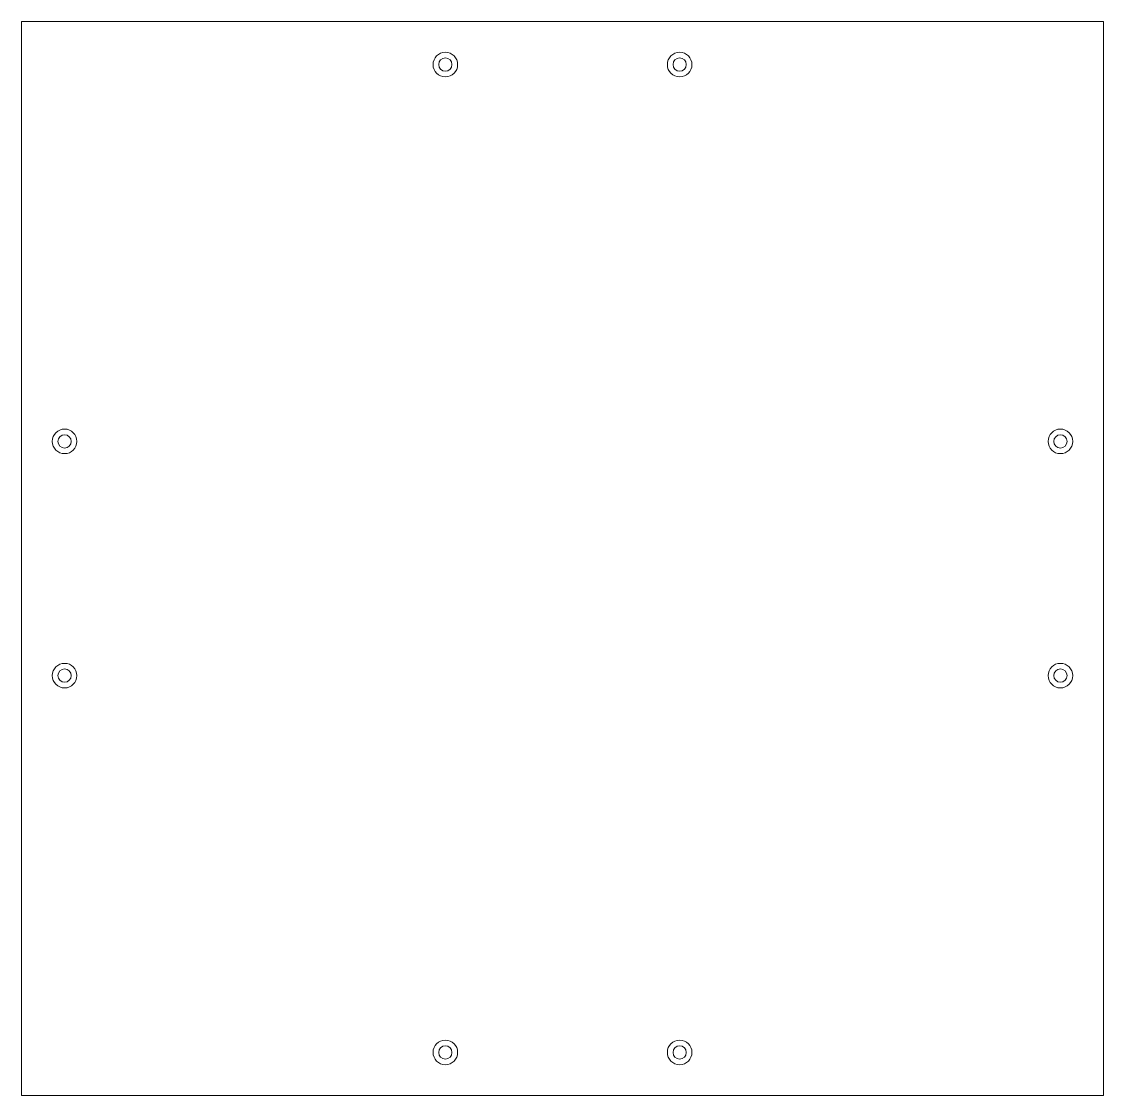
# Model space of a CAD drawing. Header units: millimetres. Extents: x -138 to 138, y -138 to 138.
import ezdxf

# ---------------------------------------------------------------- set-up
doc = ezdxf.new("R2010")
doc.units = ezdxf.units.MM

msp = doc.modelspace()

# ---------------------------------------------------------------- linework, layer by layer
at = {"color": 7, "linetype": 'Continuous', "lineweight": 15}
for p, q in [((138.5, 137.5), (-138.5, 137.5)), ((-138.5, 137.5), (-138.5, -137.5)), ((138.5, -137.5), (138.5, 137.5)), ((-138.5, -137.5), (138.5, -137.5))]:
    msp.add_line(p, q, dxfattribs=at)
for centre, radius in [((-30, 126.5), 3.15), ((-30, 126.5), 1.7), ((30, 126.5), 3.15), ((30, 126.5), 1.7), ((-127.5, 30), 3.15), ((-127.5, 30), 1.7), ((127.5, 30), 3.15), ((127.5, 30), 1.7), ((-127.5, -30), 3.15), ((127.5, -30), 3.15), ((-127.5, -30), 1.7), ((127.5, -30), 1.7), ((-30, -126.5), 3.15), ((30, -126.5), 3.15), ((-30, -126.5), 1.7), ((30, -126.5), 1.7)]:
    msp.add_circle(centre, radius, dxfattribs=at)

doc.saveas('drawing.dxf')
